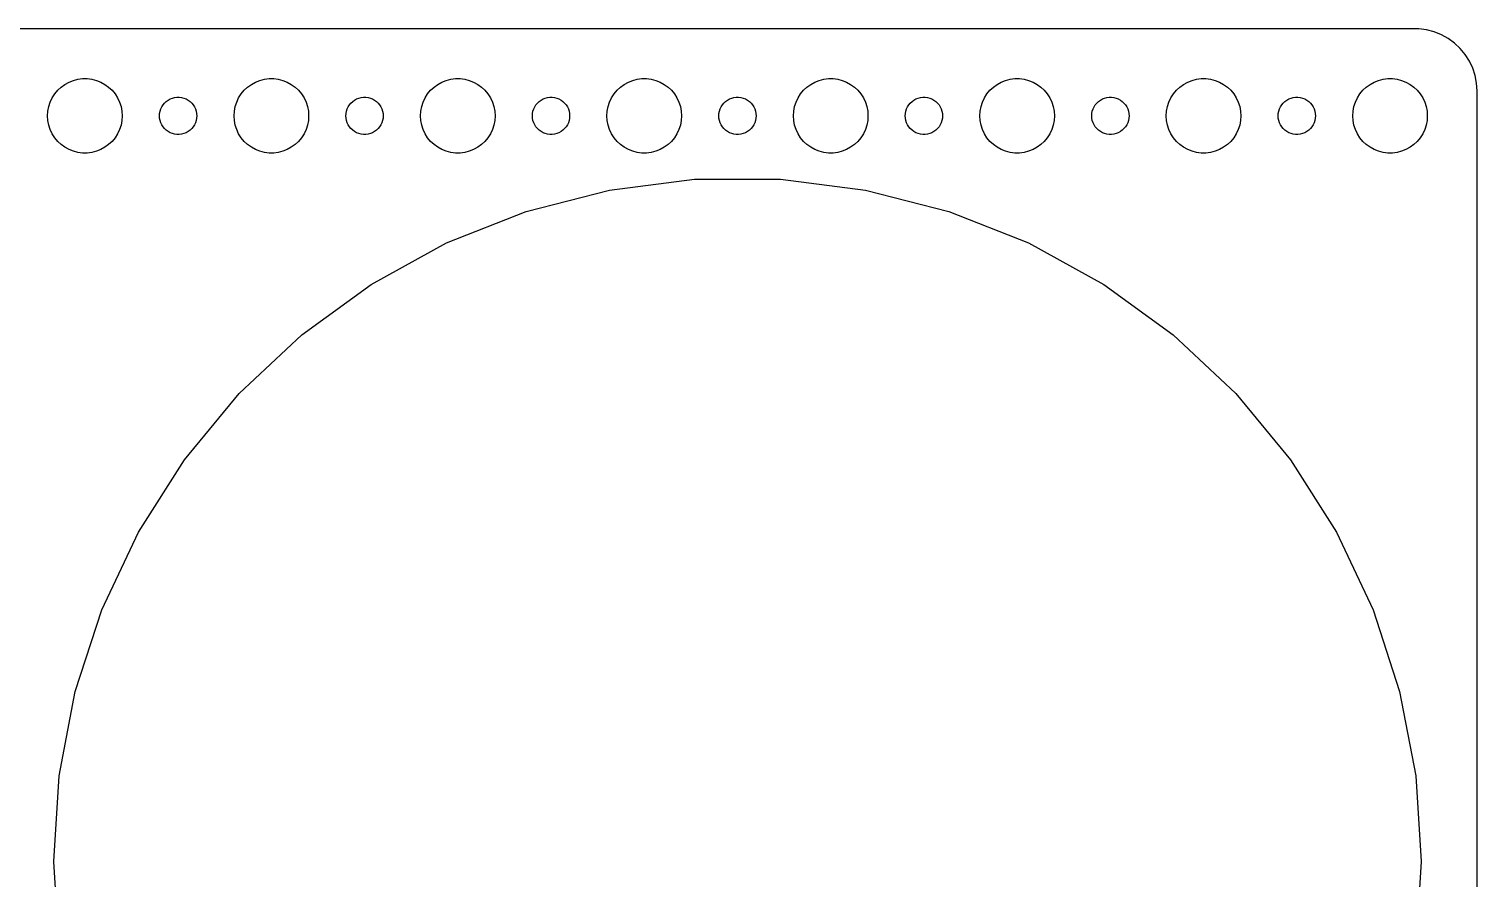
# Model space of a CAD drawing. Header units: metres. Extents: x -232 to 232, y -67 to 67.
# Drawn here: x 115.5 to 232, y -1.3 to 67 of the extents above; entities that cross this region are included whole.
import ezdxf

# ---------------------------------------------------------------- set-up
doc = ezdxf.new("R2010")
doc.units = ezdxf.units.M

msp = doc.modelspace()

# ---------------------------------------------------------------- linework, layer by layer
for p, q in [((227.314, 66.9901), (-227.314, 66.9901)), ((227.937, 66.9114), (227.314, 66.9901)), ((228.545, 66.7553), (227.937, 66.9114)), ((229.129, 66.5241), (228.545, 66.7553)), ((229.679, 66.2216), (229.129, 66.5241)), ((230.187, 65.8526), (229.679, 66.2216)), ((230.645, 65.4227), (230.187, 65.8526)), ((231.045, 64.9389), (230.645, 65.4227)), ((231.382, 64.4088), (231.045, 64.9389)), ((231.649, 63.8406), (231.382, 64.4088)), ((119.073, 62.8532), (119.438, 62.9469)), ((119.438, 62.9469), (119.812, 62.9941)), ((119.812, 62.9941), (120.188, 62.9941)), ((120.188, 62.9941), (120.562, 62.9469)), ((120.562, 62.9469), (120.927, 62.8532)), ((134.073, 62.8532), (134.438, 62.9469)), ((134.438, 62.9469), (134.812, 62.9941)), ((134.812, 62.9941), (135.188, 62.9941)), ((135.188, 62.9941), (135.562, 62.9469)), ((135.562, 62.9469), (135.927, 62.8532)), ((149.073, 62.8532), (149.438, 62.9469)), ((149.438, 62.9469), (149.812, 62.9941)), ((149.812, 62.9941), (150.188, 62.9941)), ((150.188, 62.9941), (150.562, 62.9469)), ((150.562, 62.9469), (150.927, 62.8532)), ((164.073, 62.8532), (164.438, 62.9469)), ((164.438, 62.9469), (164.812, 62.9941)), ((164.812, 62.9941), (165.188, 62.9941)), ((165.188, 62.9941), (165.562, 62.9469)), ((165.562, 62.9469), (165.927, 62.8532)), ((179.073, 62.8532), (179.438, 62.9469)), ((179.438, 62.9469), (179.812, 62.9941)), ((179.812, 62.9941), (180.188, 62.9941)), ((180.188, 62.9941), (180.562, 62.9469)), ((180.562, 62.9469), (180.927, 62.8532)), ((194.073, 62.8532), (194.438, 62.9469)), ((194.438, 62.9469), (194.812, 62.9941)), ((194.812, 62.9941), (195.188, 62.9941)), ((195.188, 62.9941), (195.562, 62.9469)), ((195.562, 62.9469), (195.927, 62.8532)), ((209.073, 62.8532), (209.438, 62.9469)), ((209.438, 62.9469), (209.812, 62.9941)), ((209.812, 62.9941), (210.188, 62.9941)), ((210.188, 62.9941), (210.562, 62.9469)), ((210.562, 62.9469), (210.927, 62.8532)), ((224.073, 62.8532), (224.438, 62.9469)), ((224.438, 62.9469), (224.812, 62.9941)), ((224.812, 62.9941), (225.188, 62.9941)), ((225.188, 62.9941), (225.562, 62.9469)), ((225.562, 62.9469), (225.927, 62.8532)), ((231.843, 63.2434), (231.649, 63.8406)), ((231.961, 62.6267), (231.843, 63.2434)), ((117.371, 61.4453), (117.573, 61.7634)), ((117.573, 61.7634), (117.813, 62.0536)), ((117.813, 62.0536), (118.088, 62.3115)), ((118.088, 62.3115), (118.393, 62.533)), ((118.393, 62.533), (118.723, 62.7145)), ((118.723, 62.7145), (119.073, 62.8532)), ((120.927, 62.8532), (121.277, 62.7145)), ((121.277, 62.7145), (121.607, 62.533)), ((121.607, 62.533), (121.912, 62.3115)), ((121.912, 62.3115), (122.187, 62.0536)), ((122.187, 62.0536), (122.427, 61.7634)), ((122.427, 61.7634), (122.629, 61.4453)), ((132.371, 61.4453), (132.573, 61.7634)), ((132.573, 61.7634), (132.813, 62.0536)), ((132.813, 62.0536), (133.088, 62.3115)), ((133.088, 62.3115), (133.393, 62.533)), ((133.393, 62.533), (133.723, 62.7145)), ((133.723, 62.7145), (134.073, 62.8532)), ((135.927, 62.8532), (136.277, 62.7145)), ((136.277, 62.7145), (136.607, 62.533)), ((136.607, 62.533), (136.912, 62.3115)), ((136.912, 62.3115), (137.187, 62.0536)), ((137.187, 62.0536), (137.427, 61.7634)), ((137.427, 61.7634), (137.629, 61.4453)), ((147.371, 61.4453), (147.573, 61.7634)), ((147.573, 61.7634), (147.813, 62.0536)), ((147.813, 62.0536), (148.088, 62.3115)), ((148.088, 62.3115), (148.393, 62.533)), ((148.393, 62.533), (148.723, 62.7145)), ((148.723, 62.7145), (149.073, 62.8532)), ((150.927, 62.8532), (151.277, 62.7145)), ((151.277, 62.7145), (151.607, 62.533)), ((151.607, 62.533), (151.912, 62.3115)), ((151.912, 62.3115), (152.187, 62.0536)), ((152.187, 62.0536), (152.427, 61.7634)), ((152.427, 61.7634), (152.629, 61.4453)), ((162.371, 61.4453), (162.573, 61.7634)), ((162.573, 61.7634), (162.813, 62.0536)), ((162.813, 62.0536), (163.088, 62.3115)), ((163.088, 62.3115), (163.393, 62.533)), ((163.393, 62.533), (163.723, 62.7145)), ((163.723, 62.7145), (164.073, 62.8532)), ((165.927, 62.8532), (166.277, 62.7145)), ((166.277, 62.7145), (166.607, 62.533)), ((166.607, 62.533), (166.912, 62.3115)), ((166.912, 62.3115), (167.187, 62.0536)), ((167.187, 62.0536), (167.427, 61.7634)), ((167.427, 61.7634), (167.629, 61.4453)), ((177.371, 61.4453), (177.573, 61.7634)), ((177.573, 61.7634), (177.813, 62.0536)), ((177.813, 62.0536), (178.088, 62.3115)), ((178.088, 62.3115), (178.393, 62.533)), ((178.393, 62.533), (178.723, 62.7145)), ((178.723, 62.7145), (179.073, 62.8532)), ((180.927, 62.8532), (181.277, 62.7145)), ((181.277, 62.7145), (181.607, 62.533)), ((181.607, 62.533), (181.912, 62.3115)), ((181.912, 62.3115), (182.187, 62.0536)), ((182.187, 62.0536), (182.427, 61.7634)), ((182.427, 61.7634), (182.629, 61.4453)), ((192.371, 61.4453), (192.573, 61.7634)), ((192.573, 61.7634), (192.813, 62.0536)), ((192.813, 62.0536), (193.088, 62.3115)), ((193.088, 62.3115), (193.393, 62.533)), ((193.393, 62.533), (193.723, 62.7145)), ((193.723, 62.7145), (194.073, 62.8532)), ((195.927, 62.8532), (196.277, 62.7145)), ((196.277, 62.7145), (196.607, 62.533)), ((196.607, 62.533), (196.912, 62.3115)), ((196.912, 62.3115), (197.187, 62.0536)), ((197.187, 62.0536), (197.427, 61.7634)), ((197.427, 61.7634), (197.629, 61.4453)), ((207.371, 61.4453), (207.573, 61.7634)), ((207.573, 61.7634), (207.813, 62.0536)), ((207.813, 62.0536), (208.088, 62.3115)), ((208.088, 62.3115), (208.393, 62.533)), ((208.393, 62.533), (208.723, 62.7145)), ((208.723, 62.7145), (209.073, 62.8532)), ((210.927, 62.8532), (211.277, 62.7145)), ((211.277, 62.7145), (211.607, 62.533)), ((211.607, 62.533), (211.912, 62.3115)), ((211.912, 62.3115), (212.187, 62.0536)), ((212.187, 62.0536), (212.427, 61.7634)), ((212.427, 61.7634), (212.629, 61.4453)), ((222.371, 61.4453), (222.573, 61.7634)), ((222.573, 61.7634), (222.813, 62.0536)), ((222.813, 62.0536), (223.088, 62.3115)), ((223.088, 62.3115), (223.393, 62.533)), ((223.393, 62.533), (223.723, 62.7145)), ((223.723, 62.7145), (224.073, 62.8532)), ((225.927, 62.8532), (226.277, 62.7145)), ((226.277, 62.7145), (226.607, 62.533)), ((226.607, 62.533), (226.912, 62.3115)), ((226.912, 62.3115), (227.187, 62.0536)), ((227.187, 62.0536), (227.427, 61.7634)), ((227.427, 61.7634), (227.629, 61.4453)), ((232, 62), (231.961, 62.6267)), ((232, -62), (232, 62)), ((117.024, 60.376), (117.094, 60.7461)), ((117.094, 60.7461), (117.211, 61.1044)), ((117.211, 61.1044), (117.371, 61.4453)), ((122.629, 61.4453), (122.789, 61.1044)), ((122.789, 61.1044), (122.906, 60.7461)), ((122.906, 60.7461), (122.976, 60.376)), ((126.105, 60.5522), (126.186, 60.7226)), ((126.186, 60.7226), (126.286, 60.8817)), ((126.286, 60.8817), (126.407, 61.0268)), ((126.407, 61.0268), (126.544, 61.1558)), ((126.544, 61.1558), (126.696, 61.2665)), ((126.696, 61.2665), (126.861, 61.3572)), ((126.861, 61.3572), (127.036, 61.4266)), ((127.036, 61.4266), (127.219, 61.4734)), ((127.219, 61.4734), (127.406, 61.497)), ((127.406, 61.497), (127.594, 61.497)), ((127.594, 61.497), (127.781, 61.4734)), ((127.781, 61.4734), (127.964, 61.4266)), ((127.964, 61.4266), (128.139, 61.3572)), ((128.139, 61.3572), (128.304, 61.2665)), ((128.304, 61.2665), (128.456, 61.1558)), ((128.456, 61.1558), (128.593, 61.0268)), ((128.593, 61.0268), (128.714, 60.8817)), ((128.714, 60.8817), (128.814, 60.7226)), ((128.814, 60.7226), (128.895, 60.5522)), ((132.024, 60.376), (132.094, 60.7461)), ((132.094, 60.7461), (132.211, 61.1044)), ((132.211, 61.1044), (132.371, 61.4453)), ((137.629, 61.4453), (137.789, 61.1044)), ((137.789, 61.1044), (137.906, 60.7461)), ((137.906, 60.7461), (137.976, 60.376)), ((141.105, 60.5522), (141.186, 60.7226)), ((141.186, 60.7226), (141.286, 60.8817)), ((141.286, 60.8817), (141.407, 61.0268)), ((141.407, 61.0268), (141.544, 61.1558)), ((141.544, 61.1558), (141.696, 61.2665)), ((141.696, 61.2665), (141.861, 61.3572)), ((141.861, 61.3572), (142.036, 61.4266)), ((142.036, 61.4266), (142.219, 61.4734)), ((142.219, 61.4734), (142.406, 61.497)), ((142.406, 61.497), (142.594, 61.497)), ((142.594, 61.497), (142.781, 61.4734)), ((142.781, 61.4734), (142.964, 61.4266)), ((142.964, 61.4266), (143.139, 61.3572)), ((143.139, 61.3572), (143.304, 61.2665)), ((143.304, 61.2665), (143.456, 61.1558)), ((143.456, 61.1558), (143.593, 61.0268)), ((143.593, 61.0268), (143.714, 60.8817)), ((143.714, 60.8817), (143.814, 60.7226)), ((143.814, 60.7226), (143.895, 60.5522)), ((147.024, 60.376), (147.094, 60.7461)), ((147.094, 60.7461), (147.211, 61.1044)), ((147.211, 61.1044), (147.371, 61.4453)), ((152.629, 61.4453), (152.789, 61.1044)), ((152.789, 61.1044), (152.906, 60.7461)), ((152.906, 60.7461), (152.976, 60.376)), ((156.105, 60.5522), (156.186, 60.7226)), ((156.186, 60.7226), (156.286, 60.8817)), ((156.286, 60.8817), (156.407, 61.0268)), ((156.407, 61.0268), (156.544, 61.1558)), ((156.544, 61.1558), (156.696, 61.2665)), ((156.696, 61.2665), (156.861, 61.3572)), ((156.861, 61.3572), (157.036, 61.4266)), ((157.036, 61.4266), (157.219, 61.4734)), ((157.219, 61.4734), (157.406, 61.497)), ((157.406, 61.497), (157.594, 61.497)), ((157.594, 61.497), (157.781, 61.4734)), ((157.781, 61.4734), (157.964, 61.4266)), ((157.964, 61.4266), (158.139, 61.3572)), ((158.139, 61.3572), (158.304, 61.2665)), ((158.304, 61.2665), (158.456, 61.1558)), ((158.456, 61.1558), (158.593, 61.0268)), ((158.593, 61.0268), (158.714, 60.8817)), ((158.714, 60.8817), (158.814, 60.7226)), ((158.814, 60.7226), (158.895, 60.5522)), ((162.024, 60.376), (162.094, 60.7461)), ((162.094, 60.7461), (162.211, 61.1044)), ((162.211, 61.1044), (162.371, 61.4453)), ((167.629, 61.4453), (167.789, 61.1044)), ((167.789, 61.1044), (167.906, 60.7461)), ((167.906, 60.7461), (167.976, 60.376)), ((171.105, 60.5522), (171.186, 60.7226)), ((171.186, 60.7226), (171.286, 60.8817)), ((171.286, 60.8817), (171.407, 61.0268)), ((171.407, 61.0268), (171.544, 61.1558)), ((171.544, 61.1558), (171.696, 61.2665)), ((171.696, 61.2665), (171.861, 61.3572)), ((171.861, 61.3572), (172.036, 61.4266)), ((172.036, 61.4266), (172.219, 61.4734)), ((172.219, 61.4734), (172.406, 61.497)), ((172.406, 61.497), (172.594, 61.497)), ((172.594, 61.497), (172.781, 61.4734)), ((172.781, 61.4734), (172.964, 61.4266)), ((172.964, 61.4266), (173.139, 61.3572)), ((173.139, 61.3572), (173.304, 61.2665)), ((173.304, 61.2665), (173.456, 61.1558)), ((173.456, 61.1558), (173.593, 61.0268)), ((173.593, 61.0268), (173.714, 60.8817)), ((173.714, 60.8817), (173.814, 60.7226)), ((173.814, 60.7226), (173.895, 60.5522)), ((177.024, 60.376), (177.094, 60.7461)), ((177.094, 60.7461), (177.211, 61.1044)), ((177.211, 61.1044), (177.371, 61.4453)), ((182.629, 61.4453), (182.789, 61.1044)), ((182.789, 61.1044), (182.906, 60.7461)), ((182.906, 60.7461), (182.976, 60.376)), ((186.105, 60.5522), (186.186, 60.7226)), ((186.186, 60.7226), (186.286, 60.8817)), ((186.286, 60.8817), (186.407, 61.0268)), ((186.407, 61.0268), (186.544, 61.1558)), ((186.544, 61.1558), (186.696, 61.2665)), ((186.696, 61.2665), (186.861, 61.3572)), ((186.861, 61.3572), (187.036, 61.4266)), ((187.036, 61.4266), (187.219, 61.4734)), ((187.219, 61.4734), (187.406, 61.497)), ((187.406, 61.497), (187.594, 61.497)), ((187.594, 61.497), (187.781, 61.4734)), ((187.781, 61.4734), (187.964, 61.4266)), ((187.964, 61.4266), (188.139, 61.3572)), ((188.139, 61.3572), (188.304, 61.2665)), ((188.304, 61.2665), (188.456, 61.1558)), ((188.456, 61.1558), (188.593, 61.0268)), ((188.593, 61.0268), (188.714, 60.8817)), ((188.714, 60.8817), (188.814, 60.7226)), ((188.814, 60.7226), (188.895, 60.5522)), ((192.024, 60.376), (192.094, 60.7461)), ((192.094, 60.7461), (192.211, 61.1044)), ((192.211, 61.1044), (192.371, 61.4453)), ((197.629, 61.4453), (197.789, 61.1044)), ((197.789, 61.1044), (197.906, 60.7461)), ((197.906, 60.7461), (197.976, 60.376)), ((201.105, 60.5522), (201.186, 60.7226)), ((201.186, 60.7226), (201.286, 60.8817)), ((201.286, 60.8817), (201.407, 61.0268)), ((201.407, 61.0268), (201.544, 61.1558)), ((201.544, 61.1558), (201.696, 61.2665)), ((201.696, 61.2665), (201.861, 61.3572)), ((201.861, 61.3572), (202.036, 61.4266)), ((202.036, 61.4266), (202.219, 61.4734)), ((202.219, 61.4734), (202.406, 61.497)), ((202.406, 61.497), (202.594, 61.497)), ((202.594, 61.497), (202.781, 61.4734)), ((202.781, 61.4734), (202.964, 61.4266)), ((202.964, 61.4266), (203.139, 61.3572)), ((203.139, 61.3572), (203.304, 61.2665)), ((203.304, 61.2665), (203.456, 61.1558)), ((203.456, 61.1558), (203.593, 61.0268)), ((203.593, 61.0268), (203.714, 60.8817)), ((203.714, 60.8817), (203.814, 60.7226)), ((203.814, 60.7226), (203.895, 60.5522)), ((207.024, 60.376), (207.094, 60.7461)), ((207.094, 60.7461), (207.211, 61.1044)), ((207.211, 61.1044), (207.371, 61.4453)), ((212.629, 61.4453), (212.789, 61.1044)), ((212.789, 61.1044), (212.906, 60.7461)), ((212.906, 60.7461), (212.976, 60.376)), ((216.105, 60.5522), (216.186, 60.7226)), ((216.186, 60.7226), (216.286, 60.8817)), ((216.286, 60.8817), (216.407, 61.0268)), ((216.407, 61.0268), (216.544, 61.1558)), ((216.544, 61.1558), (216.696, 61.2665)), ((216.696, 61.2665), (216.861, 61.3572)), ((216.861, 61.3572), (217.036, 61.4266)), ((217.036, 61.4266), (217.219, 61.4734)), ((217.219, 61.4734), (217.406, 61.497)), ((217.406, 61.497), (217.594, 61.497)), ((217.594, 61.497), (217.781, 61.4734)), ((217.781, 61.4734), (217.964, 61.4266)), ((217.964, 61.4266), (218.139, 61.3572)), ((218.139, 61.3572), (218.304, 61.2665)), ((218.304, 61.2665), (218.456, 61.1558)), ((218.456, 61.1558), (218.593, 61.0268)), ((218.593, 61.0268), (218.714, 60.8817)), ((218.714, 60.8817), (218.814, 60.7226)), ((218.814, 60.7226), (218.895, 60.5522)), ((222.024, 60.376), (222.094, 60.7461)), ((222.094, 60.7461), (222.211, 61.1044)), ((222.211, 61.1044), (222.371, 61.4453)), ((227.629, 61.4453), (227.789, 61.1044)), ((227.789, 61.1044), (227.906, 60.7461)), ((227.906, 60.7461), (227.976, 60.376)), ((117, 60), (117.024, 60.376)), ((117.024, 59.624), (117, 60)), ((117.094, 59.2539), (117.024, 59.624)), ((122.976, 59.624), (122.906, 59.2539)), ((122.976, 60.376), (123, 60)), ((123, 60), (122.976, 59.624)), ((126, 60), (126.012, 60.188)), ((126.012, 59.812), (126, 60)), ((126.012, 60.188), (126.047, 60.373)), ((126.047, 59.627), (126.012, 59.812)), ((126.047, 60.373), (126.105, 60.5522)), ((126.105, 59.4478), (126.047, 59.627)), ((126.186, 59.2774), (126.105, 59.4478)), ((128.895, 59.4478), (128.814, 59.2774)), ((128.895, 60.5522), (128.953, 60.373)), ((128.953, 59.627), (128.895, 59.4478)), ((128.953, 60.373), (128.988, 60.188)), ((128.988, 59.812), (128.953, 59.627)), ((128.988, 60.188), (129, 60)), ((129, 60), (128.988, 59.812)), ((132, 60), (132.024, 60.376)), ((132.024, 59.624), (132, 60)), ((132.094, 59.2539), (132.024, 59.624)), ((137.976, 59.624), (137.906, 59.2539)), ((137.976, 60.376), (138, 60)), ((138, 60), (137.976, 59.624)), ((141, 60), (141.012, 60.188)), ((141.012, 59.812), (141, 60)), ((141.012, 60.188), (141.047, 60.373)), ((141.047, 59.627), (141.012, 59.812)), ((141.047, 60.373), (141.105, 60.5522)), ((141.105, 59.4478), (141.047, 59.627)), ((141.186, 59.2774), (141.105, 59.4478)), ((143.895, 59.4478), (143.814, 59.2774)), ((143.895, 60.5522), (143.953, 60.373)), ((143.953, 59.627), (143.895, 59.4478)), ((143.953, 60.373), (143.988, 60.188)), ((143.988, 59.812), (143.953, 59.627)), ((143.988, 60.188), (144, 60)), ((144, 60), (143.988, 59.812)), ((147, 60), (147.024, 60.376)), ((147.024, 59.624), (147, 60)), ((147.094, 59.2539), (147.024, 59.624)), ((152.976, 59.624), (152.906, 59.2539)), ((152.976, 60.376), (153, 60)), ((153, 60), (152.976, 59.624)), ((156, 60), (156.012, 60.188)), ((156.012, 59.812), (156, 60)), ((156.012, 60.188), (156.047, 60.373)), ((156.047, 59.627), (156.012, 59.812)), ((156.047, 60.373), (156.105, 60.5522)), ((156.105, 59.4478), (156.047, 59.627)), ((156.186, 59.2774), (156.105, 59.4478)), ((158.895, 59.4478), (158.814, 59.2774)), ((158.895, 60.5522), (158.953, 60.373)), ((158.953, 59.627), (158.895, 59.4478)), ((158.953, 60.373), (158.988, 60.188)), ((158.988, 59.812), (158.953, 59.627)), ((158.988, 60.188), (159, 60)), ((159, 60), (158.988, 59.812)), ((162, 60), (162.024, 60.376)), ((162.024, 59.624), (162, 60)), ((162.094, 59.2539), (162.024, 59.624)), ((167.976, 59.624), (167.906, 59.2539)), ((167.976, 60.376), (168, 60)), ((168, 60), (167.976, 59.624)), ((171, 60), (171.012, 60.188)), ((171.012, 59.812), (171, 60)), ((171.012, 60.188), (171.047, 60.373)), ((171.047, 59.627), (171.012, 59.812)), ((171.047, 60.373), (171.105, 60.5522)), ((171.105, 59.4478), (171.047, 59.627)), ((171.186, 59.2774), (171.105, 59.4478)), ((173.895, 59.4478), (173.814, 59.2774)), ((173.895, 60.5522), (173.953, 60.373)), ((173.953, 59.627), (173.895, 59.4478)), ((173.953, 60.373), (173.988, 60.188)), ((173.988, 59.812), (173.953, 59.627)), ((173.988, 60.188), (174, 60)), ((174, 60), (173.988, 59.812)), ((177, 60), (177.024, 60.376)), ((177.024, 59.624), (177, 60)), ((177.094, 59.2539), (177.024, 59.624)), ((182.976, 59.624), (182.906, 59.2539)), ((182.976, 60.376), (183, 60)), ((183, 60), (182.976, 59.624)), ((186, 60), (186.012, 60.188)), ((186.012, 59.812), (186, 60)), ((186.012, 60.188), (186.047, 60.373)), ((186.047, 59.627), (186.012, 59.812)), ((186.047, 60.373), (186.105, 60.5522)), ((186.105, 59.4478), (186.047, 59.627)), ((186.186, 59.2774), (186.105, 59.4478)), ((188.895, 59.4478), (188.814, 59.2774)), ((188.895, 60.5522), (188.953, 60.373)), ((188.953, 59.627), (188.895, 59.4478)), ((188.953, 60.373), (188.988, 60.188)), ((188.988, 59.812), (188.953, 59.627)), ((188.988, 60.188), (189, 60)), ((189, 60), (188.988, 59.812)), ((192, 60), (192.024, 60.376)), ((192.024, 59.624), (192, 60)), ((192.094, 59.2539), (192.024, 59.624)), ((197.976, 59.624), (197.906, 59.2539)), ((197.976, 60.376), (198, 60)), ((198, 60), (197.976, 59.624)), ((201, 60), (201.012, 60.188)), ((201.012, 59.812), (201, 60)), ((201.012, 60.188), (201.047, 60.373)), ((201.047, 59.627), (201.012, 59.812)), ((201.047, 60.373), (201.105, 60.5522)), ((201.105, 59.4478), (201.047, 59.627)), ((201.186, 59.2774), (201.105, 59.4478)), ((203.895, 59.4478), (203.814, 59.2774)), ((203.895, 60.5522), (203.953, 60.373)), ((203.953, 59.627), (203.895, 59.4478)), ((203.953, 60.373), (203.988, 60.188)), ((203.988, 59.812), (203.953, 59.627)), ((203.988, 60.188), (204, 60)), ((204, 60), (203.988, 59.812)), ((207, 60), (207.024, 60.376)), ((207.024, 59.624), (207, 60)), ((207.094, 59.2539), (207.024, 59.624)), ((212.976, 59.624), (212.906, 59.2539)), ((212.976, 60.376), (213, 60)), ((213, 60), (212.976, 59.624)), ((216, 60), (216.012, 60.188)), ((216.012, 59.812), (216, 60)), ((216.012, 60.188), (216.047, 60.373)), ((216.047, 59.627), (216.012, 59.812)), ((216.047, 60.373), (216.105, 60.5522)), ((216.105, 59.4478), (216.047, 59.627)), ((216.186, 59.2774), (216.105, 59.4478)), ((218.895, 59.4478), (218.814, 59.2774)), ((218.895, 60.5522), (218.953, 60.373)), ((218.953, 59.627), (218.895, 59.4478)), ((218.953, 60.373), (218.988, 60.188)), ((218.988, 59.812), (218.953, 59.627)), ((218.988, 60.188), (219, 60)), ((219, 60), (218.988, 59.812)), ((222, 60), (222.024, 60.376)), ((222.024, 59.624), (222, 60)), ((222.094, 59.2539), (222.024, 59.624)), ((227.976, 59.624), (227.906, 59.2539)), ((227.976, 60.376), (228, 60)), ((228, 60), (227.976, 59.624)), ((117.211, 58.8956), (117.094, 59.2539)), ((117.371, 58.5547), (117.211, 58.8956)), ((117.573, 58.2366), (117.371, 58.5547)), ((122.629, 58.5547), (122.427, 58.2366)), ((122.789, 58.8956), (122.629, 58.5547)), ((122.906, 59.2539), (122.789, 58.8956)), ((126.286, 59.1183), (126.186, 59.2774)), ((126.407, 58.9732), (126.286, 59.1183)), ((126.544, 58.8442), (126.407, 58.9732)), ((126.696, 58.7335), (126.544, 58.8442)), ((126.861, 58.6428), (126.696, 58.7335)), ((127.036, 58.5734), (126.861, 58.6428)), ((127.219, 58.5266), (127.036, 58.5734)), ((127.406, 58.503), (127.219, 58.5266)), ((127.594, 58.503), (127.406, 58.503)), ((127.781, 58.5266), (127.594, 58.503)), ((127.964, 58.5734), (127.781, 58.5266)), ((128.139, 58.6428), (127.964, 58.5734)), ((128.304, 58.7335), (128.139, 58.6428)), ((128.456, 58.8442), (128.304, 58.7335)), ((128.593, 58.9732), (128.456, 58.8442)), ((128.714, 59.1183), (128.593, 58.9732)), ((128.814, 59.2774), (128.714, 59.1183)), ((132.211, 58.8956), (132.094, 59.2539)), ((132.371, 58.5547), (132.211, 58.8956)), ((132.573, 58.2366), (132.371, 58.5547)), ((137.629, 58.5547), (137.427, 58.2366)), ((137.789, 58.8956), (137.629, 58.5547)), ((137.906, 59.2539), (137.789, 58.8956)), ((141.286, 59.1183), (141.186, 59.2774)), ((141.407, 58.9732), (141.286, 59.1183)), ((141.544, 58.8442), (141.407, 58.9732)), ((141.696, 58.7335), (141.544, 58.8442)), ((141.861, 58.6428), (141.696, 58.7335)), ((142.036, 58.5734), (141.861, 58.6428)), ((142.219, 58.5266), (142.036, 58.5734)), ((142.406, 58.503), (142.219, 58.5266)), ((142.594, 58.503), (142.406, 58.503)), ((142.781, 58.5266), (142.594, 58.503)), ((142.964, 58.5734), (142.781, 58.5266)), ((143.139, 58.6428), (142.964, 58.5734)), ((143.304, 58.7335), (143.139, 58.6428)), ((143.456, 58.8442), (143.304, 58.7335)), ((143.593, 58.9732), (143.456, 58.8442)), ((143.714, 59.1183), (143.593, 58.9732)), ((143.814, 59.2774), (143.714, 59.1183)), ((147.211, 58.8956), (147.094, 59.2539)), ((147.371, 58.5547), (147.211, 58.8956)), ((147.573, 58.2366), (147.371, 58.5547)), ((152.629, 58.5547), (152.427, 58.2366)), ((152.789, 58.8956), (152.629, 58.5547)), ((152.906, 59.2539), (152.789, 58.8956)), ((156.286, 59.1183), (156.186, 59.2774)), ((156.407, 58.9732), (156.286, 59.1183)), ((156.544, 58.8442), (156.407, 58.9732)), ((156.696, 58.7335), (156.544, 58.8442)), ((156.861, 58.6428), (156.696, 58.7335)), ((157.036, 58.5734), (156.861, 58.6428)), ((157.219, 58.5266), (157.036, 58.5734)), ((157.406, 58.503), (157.219, 58.5266)), ((157.594, 58.503), (157.406, 58.503)), ((157.781, 58.5266), (157.594, 58.503)), ((157.964, 58.5734), (157.781, 58.5266)), ((158.139, 58.6428), (157.964, 58.5734)), ((158.304, 58.7335), (158.139, 58.6428)), ((158.456, 58.8442), (158.304, 58.7335)), ((158.593, 58.9732), (158.456, 58.8442)), ((158.714, 59.1183), (158.593, 58.9732)), ((158.814, 59.2774), (158.714, 59.1183)), ((162.211, 58.8956), (162.094, 59.2539)), ((162.371, 58.5547), (162.211, 58.8956)), ((162.573, 58.2366), (162.371, 58.5547)), ((167.629, 58.5547), (167.427, 58.2366)), ((167.789, 58.8956), (167.629, 58.5547)), ((167.906, 59.2539), (167.789, 58.8956)), ((171.286, 59.1183), (171.186, 59.2774)), ((171.407, 58.9732), (171.286, 59.1183)), ((171.544, 58.8442), (171.407, 58.9732)), ((171.696, 58.7335), (171.544, 58.8442)), ((171.861, 58.6428), (171.696, 58.7335)), ((172.036, 58.5734), (171.861, 58.6428)), ((172.219, 58.5266), (172.036, 58.5734)), ((172.406, 58.503), (172.219, 58.5266)), ((172.594, 58.503), (172.406, 58.503)), ((172.781, 58.5266), (172.594, 58.503)), ((172.964, 58.5734), (172.781, 58.5266)), ((173.139, 58.6428), (172.964, 58.5734)), ((173.304, 58.7335), (173.139, 58.6428)), ((173.456, 58.8442), (173.304, 58.7335)), ((173.593, 58.9732), (173.456, 58.8442)), ((173.714, 59.1183), (173.593, 58.9732)), ((173.814, 59.2774), (173.714, 59.1183)), ((177.211, 58.8956), (177.094, 59.2539)), ((177.371, 58.5547), (177.211, 58.8956)), ((177.573, 58.2366), (177.371, 58.5547)), ((182.629, 58.5547), (182.427, 58.2366)), ((182.789, 58.8956), (182.629, 58.5547)), ((182.906, 59.2539), (182.789, 58.8956)), ((186.286, 59.1183), (186.186, 59.2774)), ((186.407, 58.9732), (186.286, 59.1183)), ((186.544, 58.8442), (186.407, 58.9732)), ((186.696, 58.7335), (186.544, 58.8442)), ((186.861, 58.6428), (186.696, 58.7335)), ((187.036, 58.5734), (186.861, 58.6428)), ((187.219, 58.5266), (187.036, 58.5734)), ((187.406, 58.503), (187.219, 58.5266)), ((187.594, 58.503), (187.406, 58.503)), ((187.781, 58.5266), (187.594, 58.503)), ((187.964, 58.5734), (187.781, 58.5266)), ((188.139, 58.6428), (187.964, 58.5734)), ((188.304, 58.7335), (188.139, 58.6428)), ((188.456, 58.8442), (188.304, 58.7335)), ((188.593, 58.9732), (188.456, 58.8442)), ((188.714, 59.1183), (188.593, 58.9732)), ((188.814, 59.2774), (188.714, 59.1183)), ((192.211, 58.8956), (192.094, 59.2539)), ((192.371, 58.5547), (192.211, 58.8956)), ((192.573, 58.2366), (192.371, 58.5547)), ((197.629, 58.5547), (197.427, 58.2366)), ((197.789, 58.8956), (197.629, 58.5547)), ((197.906, 59.2539), (197.789, 58.8956)), ((201.286, 59.1183), (201.186, 59.2774)), ((201.407, 58.9732), (201.286, 59.1183)), ((201.544, 58.8442), (201.407, 58.9732)), ((201.696, 58.7335), (201.544, 58.8442)), ((201.861, 58.6428), (201.696, 58.7335)), ((202.036, 58.5734), (201.861, 58.6428)), ((202.219, 58.5266), (202.036, 58.5734)), ((202.406, 58.503), (202.219, 58.5266)), ((202.594, 58.503), (202.406, 58.503)), ((202.781, 58.5266), (202.594, 58.503)), ((202.964, 58.5734), (202.781, 58.5266)), ((203.139, 58.6428), (202.964, 58.5734)), ((203.304, 58.7335), (203.139, 58.6428)), ((203.456, 58.8442), (203.304, 58.7335)), ((203.593, 58.9732), (203.456, 58.8442)), ((203.714, 59.1183), (203.593, 58.9732)), ((203.814, 59.2774), (203.714, 59.1183)), ((207.211, 58.8956), (207.094, 59.2539)), ((207.371, 58.5547), (207.211, 58.8956)), ((207.573, 58.2366), (207.371, 58.5547)), ((212.629, 58.5547), (212.427, 58.2366)), ((212.789, 58.8956), (212.629, 58.5547)), ((212.906, 59.2539), (212.789, 58.8956)), ((216.286, 59.1183), (216.186, 59.2774)), ((216.407, 58.9732), (216.286, 59.1183)), ((216.544, 58.8442), (216.407, 58.9732)), ((216.696, 58.7335), (216.544, 58.8442)), ((216.861, 58.6428), (216.696, 58.7335)), ((217.036, 58.5734), (216.861, 58.6428)), ((217.219, 58.5266), (217.036, 58.5734)), ((217.406, 58.503), (217.219, 58.5266)), ((217.594, 58.503), (217.406, 58.503)), ((217.781, 58.5266), (217.594, 58.503)), ((217.964, 58.5734), (217.781, 58.5266)), ((218.139, 58.6428), (217.964, 58.5734)), ((218.304, 58.7335), (218.139, 58.6428)), ((218.456, 58.8442), (218.304, 58.7335)), ((218.593, 58.9732), (218.456, 58.8442)), ((218.714, 59.1183), (218.593, 58.9732)), ((218.814, 59.2774), (218.714, 59.1183)), ((222.211, 58.8956), (222.094, 59.2539)), ((222.371, 58.5547), (222.211, 58.8956)), ((222.573, 58.2366), (222.371, 58.5547)), ((227.629, 58.5547), (227.427, 58.2366)), ((227.789, 58.8956), (227.629, 58.5547)), ((227.906, 59.2539), (227.789, 58.8956)), ((117.813, 57.9464), (117.573, 58.2366)), ((118.088, 57.6885), (117.813, 57.9464)), ((118.393, 57.467), (118.088, 57.6885)), ((118.723, 57.2855), (118.393, 57.467)), ((119.073, 57.1468), (118.723, 57.2855)), ((119.438, 57.0531), (119.073, 57.1468)), ((120.927, 57.1468), (120.562, 57.0531)), ((121.277, 57.2855), (120.927, 57.1468)), ((121.607, 57.467), (121.277, 57.2855)), ((121.912, 57.6885), (121.607, 57.467)), ((122.187, 57.9464), (121.912, 57.6885)), ((122.427, 58.2366), (122.187, 57.9464)), ((132.813, 57.9464), (132.573, 58.2366)), ((133.088, 57.6885), (132.813, 57.9464)), ((133.393, 57.467), (133.088, 57.6885)), ((133.723, 57.2855), (133.393, 57.467)), ((134.073, 57.1468), (133.723, 57.2855)), ((134.438, 57.0531), (134.073, 57.1468)), ((135.927, 57.1468), (135.562, 57.0531)), ((136.277, 57.2855), (135.927, 57.1468)), ((136.607, 57.467), (136.277, 57.2855)), ((136.912, 57.6885), (136.607, 57.467)), ((137.187, 57.9464), (136.912, 57.6885)), ((137.427, 58.2366), (137.187, 57.9464)), ((147.813, 57.9464), (147.573, 58.2366)), ((148.088, 57.6885), (147.813, 57.9464)), ((148.393, 57.467), (148.088, 57.6885)), ((148.723, 57.2855), (148.393, 57.467)), ((149.073, 57.1468), (148.723, 57.2855)), ((149.438, 57.0531), (149.073, 57.1468)), ((150.927, 57.1468), (150.562, 57.0531)), ((151.277, 57.2855), (150.927, 57.1468)), ((151.607, 57.467), (151.277, 57.2855)), ((151.912, 57.6885), (151.607, 57.467)), ((152.187, 57.9464), (151.912, 57.6885)), ((152.427, 58.2366), (152.187, 57.9464)), ((162.813, 57.9464), (162.573, 58.2366)), ((163.088, 57.6885), (162.813, 57.9464)), ((163.393, 57.467), (163.088, 57.6885)), ((163.723, 57.2855), (163.393, 57.467)), ((164.073, 57.1468), (163.723, 57.2855)), ((164.438, 57.0531), (164.073, 57.1468)), ((165.927, 57.1468), (165.562, 57.0531)), ((166.277, 57.2855), (165.927, 57.1468)), ((166.607, 57.467), (166.277, 57.2855)), ((166.912, 57.6885), (166.607, 57.467)), ((167.187, 57.9464), (166.912, 57.6885)), ((167.427, 58.2366), (167.187, 57.9464)), ((177.813, 57.9464), (177.573, 58.2366)), ((178.088, 57.6885), (177.813, 57.9464)), ((178.393, 57.467), (178.088, 57.6885)), ((178.723, 57.2855), (178.393, 57.467)), ((179.073, 57.1468), (178.723, 57.2855)), ((179.438, 57.0531), (179.073, 57.1468)), ((180.927, 57.1468), (180.562, 57.0531)), ((181.277, 57.2855), (180.927, 57.1468)), ((181.607, 57.467), (181.277, 57.2855)), ((181.912, 57.6885), (181.607, 57.467)), ((182.187, 57.9464), (181.912, 57.6885)), ((182.427, 58.2366), (182.187, 57.9464)), ((192.813, 57.9464), (192.573, 58.2366)), ((193.088, 57.6885), (192.813, 57.9464)), ((193.393, 57.467), (193.088, 57.6885)), ((193.723, 57.2855), (193.393, 57.467)), ((194.073, 57.1468), (193.723, 57.2855)), ((194.438, 57.0531), (194.073, 57.1468)), ((195.927, 57.1468), (195.562, 57.0531)), ((196.277, 57.2855), (195.927, 57.1468)), ((196.607, 57.467), (196.277, 57.2855)), ((196.912, 57.6885), (196.607, 57.467)), ((197.187, 57.9464), (196.912, 57.6885)), ((197.427, 58.2366), (197.187, 57.9464)), ((207.813, 57.9464), (207.573, 58.2366)), ((208.088, 57.6885), (207.813, 57.9464)), ((208.393, 57.467), (208.088, 57.6885)), ((208.723, 57.2855), (208.393, 57.467)), ((209.073, 57.1468), (208.723, 57.2855)), ((209.438, 57.0531), (209.073, 57.1468)), ((210.927, 57.1468), (210.562, 57.0531)), ((211.277, 57.2855), (210.927, 57.1468)), ((211.607, 57.467), (211.277, 57.2855)), ((211.912, 57.6885), (211.607, 57.467)), ((212.187, 57.9464), (211.912, 57.6885)), ((212.427, 58.2366), (212.187, 57.9464)), ((222.813, 57.9464), (222.573, 58.2366)), ((223.088, 57.6885), (222.813, 57.9464)), ((223.393, 57.467), (223.088, 57.6885)), ((223.723, 57.2855), (223.393, 57.467)), ((224.073, 57.1468), (223.723, 57.2855)), ((224.438, 57.0531), (224.073, 57.1468)), ((225.927, 57.1468), (225.562, 57.0531)), ((226.277, 57.2855), (225.927, 57.1468)), ((226.607, 57.467), (226.277, 57.2855)), ((226.912, 57.6885), (226.607, 57.467)), ((227.187, 57.9464), (226.912, 57.6885)), ((227.427, 58.2366), (227.187, 57.9464)), ((119.812, 57.0059), (119.438, 57.0531)), ((120.188, 57.0059), (119.812, 57.0059)), ((120.562, 57.0531), (120.188, 57.0059)), ((134.812, 57.0059), (134.438, 57.0531)), ((135.188, 57.0059), (134.812, 57.0059)), ((135.562, 57.0531), (135.188, 57.0059)), ((149.812, 57.0059), (149.438, 57.0531)), ((150.188, 57.0059), (149.812, 57.0059)), ((150.562, 57.0531), (150.188, 57.0059)), ((164.812, 57.0059), (164.438, 57.0531)), ((165.188, 57.0059), (164.812, 57.0059)), ((165.562, 57.0531), (165.188, 57.0059)), ((179.812, 57.0059), (179.438, 57.0531)), ((180.188, 57.0059), (179.812, 57.0059)), ((180.562, 57.0531), (180.188, 57.0059)), ((194.812, 57.0059), (194.438, 57.0531)), ((195.188, 57.0059), (194.812, 57.0059)), ((195.562, 57.0531), (195.188, 57.0059)), ((209.812, 57.0059), (209.438, 57.0531)), ((210.188, 57.0059), (209.812, 57.0059)), ((210.562, 57.0531), (210.188, 57.0059)), ((224.812, 57.0059), (224.438, 57.0531)), ((225.188, 57.0059), (224.812, 57.0059)), ((225.562, 57.0531), (225.188, 57.0059)), ((162.194, 54.0258), (169.047, 54.8915)), ((169.047, 54.8915), (175.953, 54.8915)), ((175.953, 54.8915), (182.806, 54.0258)), ((155.504, 52.3081), (162.194, 54.0258)), ((182.806, 54.0258), (189.496, 52.3081)), ((149.082, 49.7655), (155.504, 52.3081)), ((189.496, 52.3081), (195.918, 49.7655)), ((143.03, 46.438), (149.082, 49.7655)), ((195.918, 49.7655), (201.97, 46.438)), ((137.442, 42.3782), (143.03, 46.438)), ((201.97, 46.438), (207.558, 42.3782)), ((132.407, 37.6501), (137.442, 42.3782)), ((207.558, 42.3782), (212.593, 37.6501)), ((128.004, 32.3282), (132.407, 37.6501)), ((212.593, 37.6501), (216.996, 32.3282)), ((124.303, 26.4964), (128.004, 32.3282)), ((216.996, 32.3282), (220.697, 26.4964)), ((121.362, 20.2468), (124.303, 26.4964)), ((220.697, 26.4964), (223.638, 20.2468)), ((119.228, 13.6779), (121.362, 20.2468)), ((223.638, 20.2468), (225.772, 13.6779)), ((117.934, 6.89333), (119.228, 13.6779)), ((225.772, 13.6779), (227.066, 6.89333)), ((117.5, 0), (117.934, 6.89333)), ((227.066, 6.89333), (227.5, 0)), ((117.934, -6.89333), (117.5, 0)), ((227.5, 0), (227.066, -6.89333))]:
    msp.add_line(p, q)

doc.saveas('drawing.dxf')
